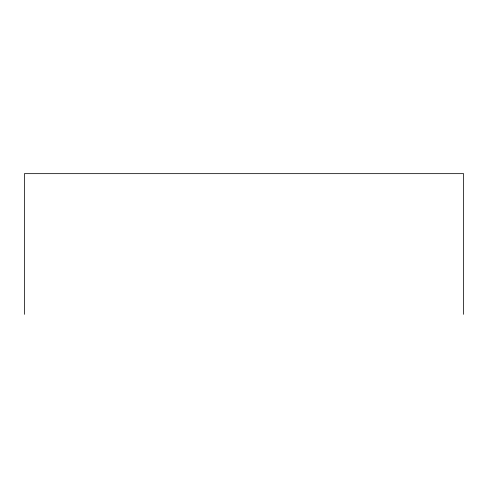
<?xml version="1.0" encoding="UTF-8"?>
<svg xmlns="http://www.w3.org/2000/svg" width="488" height="488" viewBox="0 0 488 488"><rect width="100%" height="100%" fill="white"/><g stroke="black" fill="none" stroke-linecap="round" stroke-linejoin="round"><path stroke-width="0.73" d="M463.6 314.345L463.6 173.655L24.4 173.655L24.4 314.345"/></g></svg>
